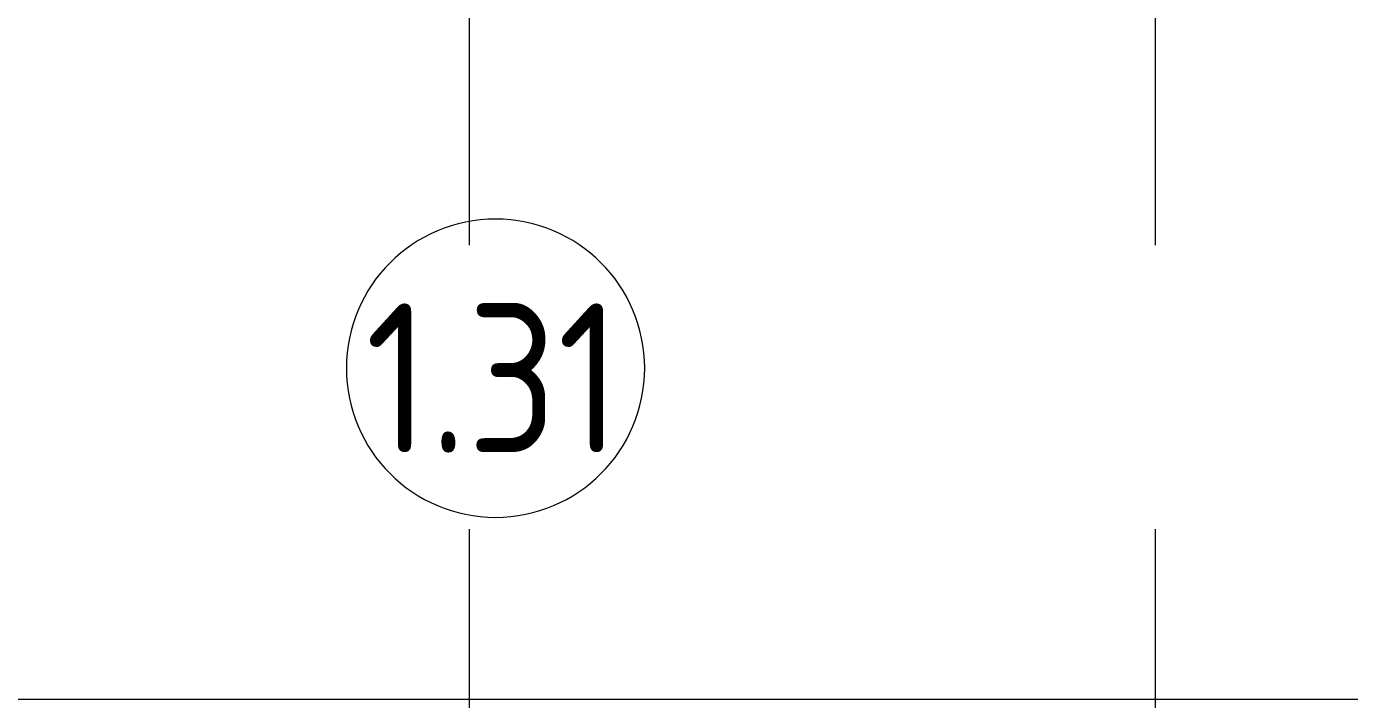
# Model space of a CAD drawing. Header units: millimetres. Extents: x -249154 to 415037, y -45458 to 354837.
# Drawn here: x 50740 to 55175, y 87107 to 89363 of the extents above; entities that cross this region are included whole.
import ezdxf

# ---------------------------------------------------------------- set-up
doc = ezdxf.new("R2010")
doc.units = ezdxf.units.MM
doc.linetypes.add('Осевая', pattern=[6350, 1270, -952.5, 3175, -952.5])
doc.layers.add('A-AREA-IDEN', color=7, linetype='Continuous', lineweight=9)
doc.layers.add('Оси-2', color=7, linetype='Осевая', lineweight=9)
doc.layers.add('A-WALL-FNSH-1', color=9, linetype='Continuous', lineweight=5, true_color=0x808080)
doc.styles.add('GOST Common', font='', dxfattribs={"width": 0.9, "height": 500})
doc.styles.get('GOST Common').set_extended_font_data('GOST Common')

# ---------------------------------------------------------------- blocks, each defined once
blk = doc.blocks.new('Марка_Помещения - Номер-25198446-Объем проектирования 1 этажа')
at = {"layer": 'A-AREA-IDEN'}
for start, end in [(360, 180), (180, 360)]:
    blk.add_arc((0, 0), 2.5, start, end, dxfattribs=at)
blk = doc.blocks.new('1floor')
at = {"layer": 'A-WALL-FNSH-1'}
blk.add_line((65910, 7921), (38761, 7921), dxfattribs=at)
at = {"layer": 'Оси-2'}
for p, q in [((52160, 3093.7), (52160, 22398.1)), ((54460, 3093.7), (54460, 22398.1))]:
    blk.add_line(p, q, dxfattribs=at)
at = {"layer": 'A-AREA-IDEN', "xscale": 199.9999999999999, "yscale": 199.9999999999999, "zscale": 199.9999999999999}
blk.add_blockref('Марка_Помещения - Номер-25198446-Объем проектирования 1 этажа', (52247.3, 9031.3), dxfattribs=at)
at = {"layer": 'A-AREA-IDEN', "insert": (51811.2, 9248.4), "char_height": 500, "width": 1096.708, "attachment_point": 1, "style": 'GOST Common'}
blk.add_mtext('1.31', dxfattribs=at)

msp = doc.modelspace()

# ---------------------------------------------------------------- block references
msp.add_blockref('1floor', (64.7, 79186.1))

doc.saveas('drawing.dxf')
